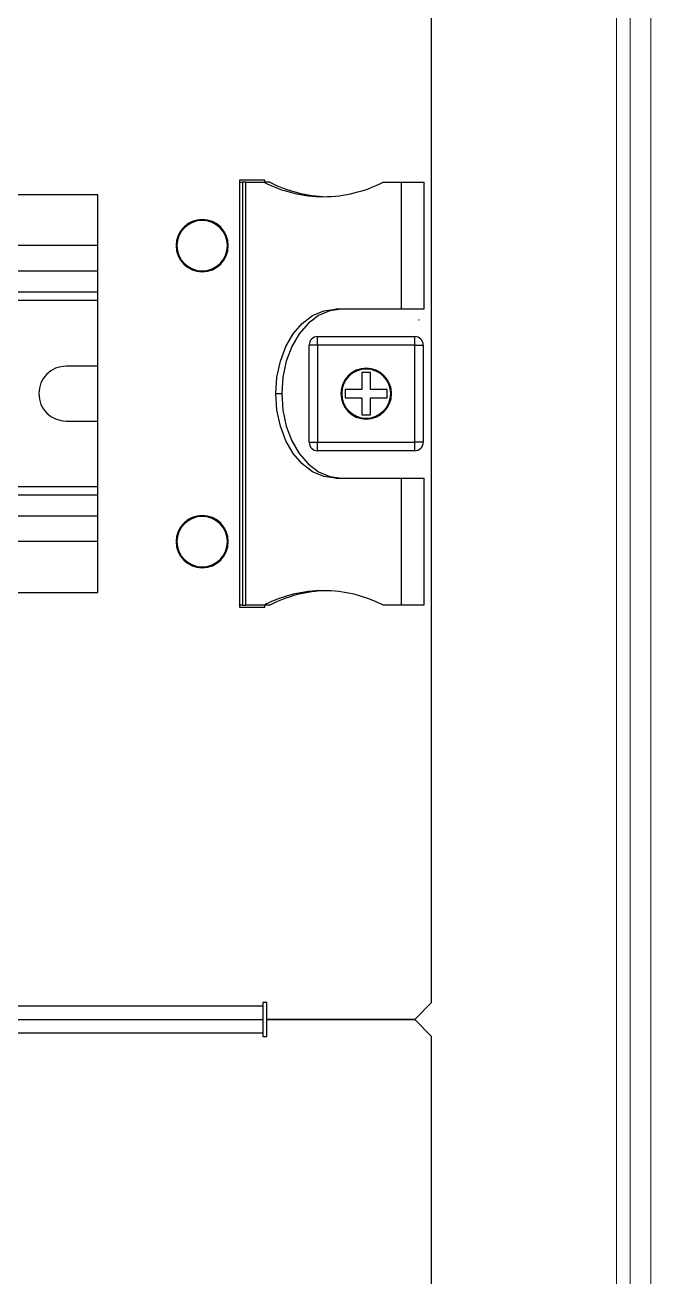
# Model space of a CAD drawing. Header units: millimetres. Extents: x -559267 to 5835, y 0 to 209897.
# Drawn here: x 1817.4 to 1891.5, y 3340.2 to 3488.2 of the extents above; entities that cross this region are included whole.
import ezdxf

# ---------------------------------------------------------------- set-up
doc = ezdxf.new("R2010")
doc.units = ezdxf.units.MM

# ---------------------------------------------------------------- blocks, each defined once
blk = doc.blocks.new('A$C33a7f11e')
at = {"color": 7, "linetype": 'Continuous', "lineweight": 25}
for p, q in [((20, 148), (330, 148)), ((330, 148), (330, 146.4)), ((330.5, 146), (330.5, 148)), ((348, 148), (330.5, 148)), ((350, 146), (348, 148)), ((330, 146.4), (20, 146.4)), ((330, 146.4), (330, 146)), ((330, 146), (330.5, 146)), ((350, 2), (350, 146)), ((327.25, 99.25), (327.25, 48.75)), ((330.25, 99.25), (327.25, 99.25)), ((330.25, 99), (330.25, 99.25)), ((327.25, 99), (327.59, 99)), ((327.59, 99), (327.59, 49)), ((328.01, 99), (327.59, 99)), ((328.01, 49), (328.01, 99)), ((328.01, 99), (330.13, 99)), ((330.84, 99), (330.13, 99)), ((344.27, 99), (346.4, 99)), ((346.4, 99), (349.13, 99)), ((346.4, 99), (346.4, 84)), ((349.13, 84), (349.13, 99)), ((310.5, 97.5), (39.5, 97.5)), ((310.5, 50.5), (310.5, 97.5)), ((310.5, 91.5), (39.5, 91.5)), ((319.84, 91.5), (319.75, 91.5)), ((325.83, 91.5), (325.93, 91.5)), ((310.5, 86), (39.5, 86)), ((346.4, 84), (338.62, 84)), ((349.13, 84), (346.4, 84)), ((336, 82.73), (335.96, 82.71)), ((336, 82.76), (336, 82.73)), ((336.04, 82.71), (336, 82.73)), ((348.46, 82.71), (348.5, 82.73)), ((348.5, 82.76), (348.5, 82.73)), ((348.5, 82.73), (348.54, 82.71)), ((336.5, 79.75), (336.5, 80.75)), ((336.5, 80.75), (348, 80.75)), ((348, 79.75), (348, 80.75)), ((336.5, 79.75), (335.5, 79.75)), ((335.5, 68.25), (335.5, 79.75)), ((336.5, 79.75), (336.5, 68.25)), ((348, 79.75), (336.5, 79.75)), ((348, 68.25), (348, 79.75)), ((348, 79.75), (349, 79.75)), ((349, 79.75), (349, 68.25)), ((310.5, 77.25), (306.75, 77.25)), ((342.75, 76.5), (341.75, 76.5)), ((341.75, 76.5), (341.75, 74.5)), ((342.75, 74.5), (342.75, 76.5)), ((341.75, 74.5), (339.75, 74.5)), ((339.75, 74.5), (339.75, 73.5)), ((344.75, 74.5), (342.75, 74.5)), ((344.75, 73.5), (344.75, 74.5)), ((331.55, 74), (332.25, 74)), ((339.75, 73.5), (341.75, 73.5)), ((341.75, 73.5), (341.75, 71.5)), ((342.75, 71.5), (342.75, 73.5)), ((342.75, 73.5), (344.75, 73.5)), ((341.75, 71.5), (342.75, 71.5)), ((306.75, 70.75), (310.5, 70.75)), ((335.5, 68.25), (336.5, 68.25)), ((336.5, 67.25), (336.5, 68.25)), ((336.5, 68.25), (348, 68.25)), ((348, 67.25), (348, 68.25)), ((349, 68.25), (348, 68.25)), ((348, 67.25), (336.5, 67.25)), ((338.62, 64), (346.4, 64)), ((346.4, 64), (349.13, 64)), ((346.4, 64), (346.4, 49)), ((349.13, 49), (349.13, 64)), ((310.5, 62), (39.5, 62)), ((310.5, 56.5), (39.5, 56.5)), ((319.84, 56.5), (319.75, 56.5)), ((325.83, 56.5), (325.93, 56.5)), ((39.5, 50.5), (310.5, 50.5)), ((327.59, 49), (327.25, 49)), ((327.59, 49), (328.01, 49)), ((330.13, 49), (328.01, 49)), ((330.84, 49), (330.13, 49)), ((330.25, 48.75), (330.25, 49)), ((346.4, 49), (344.27, 49)), ((349.13, 49), (346.4, 49)), ((327.25, 48.75), (330.25, 48.75)), ((20, 1.6), (330, 1.6)), ((330.5, 2), (330, 2)), ((330, 2), (330, 1.6)), ((330, 1.6), (330, 0)), ((330.5, 0), (330.5, 2)), ((348, 0), (350, 2)), ((20, 0), (330, 0)), ((330.5, 0), (348, 0))]:
    blk.add_line(p, q, dxfattribs=at)
at = {"color": 8, "linetype": 'Continuous', "lineweight": 25}
for p, q in [((310.5, 88.5), (39.5, 88.5)), ((310.5, 85), (39.5, 85)), ((310.5, 63), (39.5, 63)), ((310.5, 59.5), (39.5, 59.5))]:
    blk.add_line(p, q, dxfattribs=at)
at = {"color": 7, "linetype": 'Continuous', "lineweight": 25, "flags": 128}
for points in [[(331.55, 74), (331.68, 75.95), (332.09, 77.83), (332.74, 79.56), (333.62, 81.07), (334.69, 82.31), (335.91, 83.24), (337.24, 83.81), (338.62, 84)], [(339.33, 84), (337.95, 83.81), (336.62, 83.24), (335.4, 82.31), (334.33, 81.07), (333.45, 79.56), (332.79, 77.83), (332.39, 75.95), (332.25, 74)], [(338.62, 64), (337.24, 64.19), (335.91, 64.76), (334.69, 65.69), (333.62, 66.93), (332.74, 68.44), (332.09, 70.17), (331.68, 72.05), (331.55, 74)], [(332.25, 74), (332.39, 72.05), (332.79, 70.17), (333.45, 68.44), (334.33, 66.93), (335.4, 65.69), (336.62, 64.76), (337.95, 64.19), (339.33, 64)]]:
    blk.add_lwpolyline(points, dxfattribs=at)
at = {"color": 7, "linetype": 'Continuous', "lineweight": 25}
for centre, radius, start, end in [((337.28, 113.05), 15.76, 243.0162, 269.7063), ((338, 113.08), 15.8, 243.0298, 268.3816), ((337.12, 113.05), 15.76, 270.2937, 296.9839), ((322.84, 91.5), 3.09, 0, 180), ((322.84, 91.5), 2.99, 0, 180), ((322.84, 91.5), 3.09, 180, 0), ((322.84, 91.5), 2.99, 180, 0), ((336.5, 79.75), 1, 90, 180), ((348, 79.75), 1, 0, 90), ((306.75, 74), 3.25, 90, 270), ((342.25, 74), 3, 0, 180), ((342.25, 74), 2.9, 0, 180), ((342.25, 74), 3, 180, 0), ((342.25, 74), 2.9, 180, 0), ((336.5, 68.25), 1, 180, 270), ((348, 68.25), 1, 270, 0), ((322.84, 56.5), 3.09, 0, 180), ((322.84, 56.5), 2.99, 0, 180), ((322.84, 56.5), 3.09, 180, 0), ((322.84, 56.5), 2.99, 180, 0), ((337.2, 35.21), 15.49, 62.8448, 117.1552), ((338, 34.92), 15.8, 91.6187, 116.9699)]:
    blk.add_arc(centre, radius, start, end, dxfattribs=at)
blk = doc.blocks.new('*U216')
blk.add_blockref('A$C33a7f11e', (-12, 536.23))

msp = doc.modelspace()

# ---------------------------------------------------------------- linework, layer by layer
at = {"color": 7, "linetype": 'Continuous', "lineweight": 15}
for p, q in [((1891.48, 3193.85), (1891.48, 3690.65)), ((1887.41, 3688.65), (1887.41, 3194.85)), ((1889.01, 3194.85), (1889.01, 3688.65))]:
    msp.add_line(p, q, dxfattribs=at)

# ---------------------------------------------------------------- block references
for p in [(1527.52, 2834.37), (1527.52, 2686.37)]:
    msp.add_blockref('*U216', p)

doc.saveas('drawing.dxf')
